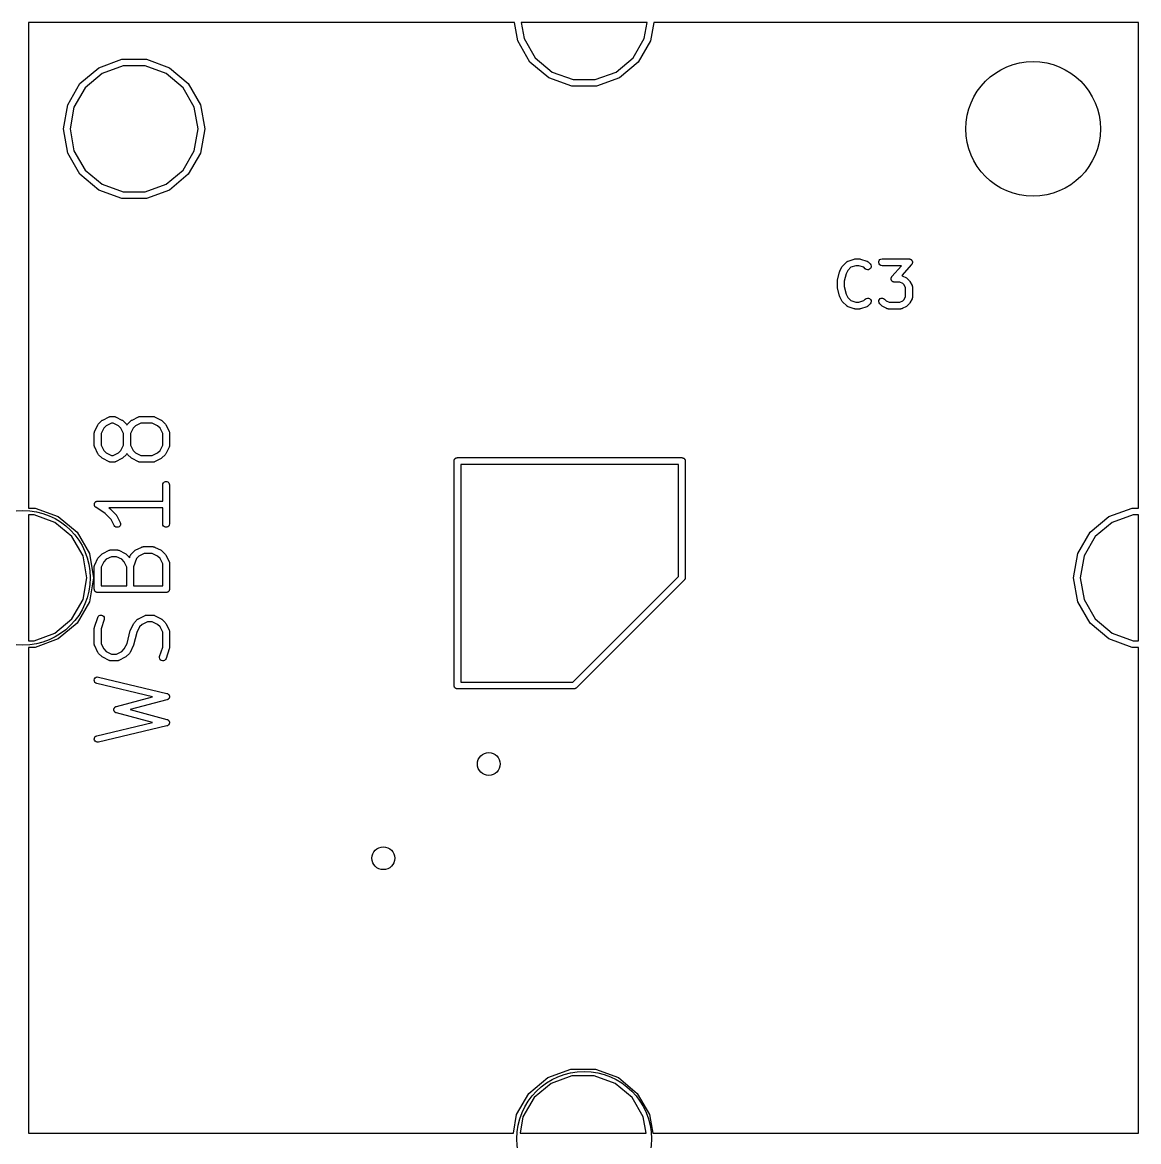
# Model space of a CAD drawing. Extents: x 0 to 102, y -163 to 0.
# Drawn here: x 24.99 to 49.85, y -125.06 to -100.13 of the extents above; entities that cross this region are included whole.
import ezdxf

# ---------------------------------------------------------------- set-up
doc = ezdxf.new("R2010")
doc.units = 0
doc.header["$MEASUREMENT"] = 0
doc.layers.add('BLACK', color=7, linetype='CONTINUOUS')

msp = doc.modelspace()

# ---------------------------------------------------------------- linework, layer by layer
at = {"layer": 'Black'}
for p, q in [((35.9474, -100.127), (25.127, -100.127)), ((25.127, -100.127), (25.127, -110.949)), ((36.02, -100.539), (35.9474, -100.127)), ((36.0974, -100.127), (36.1609, -100.487)), ((38.9026, -100.127), (36.0974, -100.127)), ((38.8391, -100.487), (38.9026, -100.127)), ((39.0526, -100.127), (38.98, -100.539)), ((49.85, -100.127), (39.0526, -100.127)), ((49.85, -110.949), (49.85, -100.127)), ((36.1609, -100.487), (36.4084, -100.916)), ((38.5916, -100.916), (38.8391, -100.487)), ((36.2935, -101.012), (36.02, -100.539)), ((38.98, -100.539), (38.7065, -101.012)), ((26.6895, -101.136), (27.2035, -100.949)), ((27.2035, -100.949), (27.7505, -100.949)), ((27.7505, -100.949), (28.2645, -101.136)), ((36.4084, -100.916), (36.7875, -101.234)), ((38.2125, -101.234), (38.5916, -100.916)), ((26.2705, -101.488), (26.6895, -101.136)), ((27.2296, -101.097), (26.7645, -101.266)), ((27.7244, -101.097), (27.2296, -101.097)), ((28.1895, -101.266), (27.7244, -101.097)), ((28.2645, -101.136), (28.6835, -101.488)), ((36.7125, -101.364), (36.2935, -101.012)), ((36.7875, -101.234), (37.2526, -101.403)), ((37.7474, -101.403), (38.2125, -101.234)), ((38.7065, -101.012), (38.2875, -101.364)), ((25.997, -101.961), (26.2705, -101.488)), ((26.7645, -101.266), (26.3854, -101.584)), ((28.5686, -101.584), (28.1895, -101.266)), ((28.6835, -101.488), (28.957, -101.961)), ((37.2265, -101.551), (36.7125, -101.364)), ((37.2526, -101.403), (37.7474, -101.403)), ((38.2875, -101.364), (37.7735, -101.551)), ((26.3854, -101.584), (26.1379, -102.013)), ((28.8161, -102.013), (28.5686, -101.584)), ((37.7735, -101.551), (37.2265, -101.551)), ((25.902, -102.5), (25.997, -101.961)), ((28.957, -101.961), (29.052, -102.5)), ((26.1379, -102.013), (26.052, -102.5)), ((28.902, -102.5), (28.8161, -102.013)), ((25.997, -103.039), (25.902, -102.5)), ((26.052, -102.5), (26.1379, -102.987)), ((28.8161, -102.987), (28.902, -102.5)), ((29.052, -102.5), (28.957, -103.039)), ((26.1379, -102.987), (26.3854, -103.416)), ((28.5686, -103.416), (28.8161, -102.987)), ((26.2705, -103.512), (25.997, -103.039)), ((28.957, -103.039), (28.6835, -103.512)), ((26.3854, -103.416), (26.7645, -103.734)), ((28.1895, -103.734), (28.5686, -103.416)), ((26.6895, -103.864), (26.2705, -103.512)), ((26.7645, -103.734), (27.2296, -103.903)), ((27.7244, -103.903), (28.1895, -103.734)), ((28.6835, -103.512), (28.2645, -103.864)), ((27.2035, -104.051), (26.6895, -103.864)), ((27.2296, -103.903), (27.7244, -103.903)), ((28.2645, -103.864), (27.7505, -104.051)), ((27.7505, -104.051), (27.2035, -104.051)), ((43.2567, -105.555), (43.3486, -105.464)), ((43.3486, -105.464), (43.3522, -105.461)), ((43.3522, -105.461), (43.3551, -105.458)), ((43.3551, -105.458), (43.363, -105.453)), ((43.363, -105.453), (43.3703, -105.448)), ((43.3703, -105.448), (43.3745, -105.447)), ((43.3745, -105.447), (43.3784, -105.445)), ((43.3784, -105.445), (43.5163, -105.399)), ((43.5163, -105.399), (43.5283, -105.397)), ((43.5283, -105.397), (43.5404, -105.395)), ((43.5404, -105.395), (43.6323, -105.395)), ((43.6323, -105.395), (43.6443, -105.397)), ((43.6443, -105.397), (43.6564, -105.399)), ((43.6564, -105.399), (43.7943, -105.445)), ((43.7943, -105.445), (43.7981, -105.447)), ((43.7981, -105.447), (43.8024, -105.448)), ((43.8024, -105.448), (43.8097, -105.453)), ((43.8097, -105.453), (43.8175, -105.458)), ((43.8175, -105.458), (43.8205, -105.461)), ((43.8205, -105.461), (43.8241, -105.464)), ((43.8241, -105.464), (43.87, -105.509)), ((44.0628, -105.458), (44.0719, -105.433)), ((44.0628, -105.485), (44.0628, -105.458)), ((44.0719, -105.433), (44.0889, -105.413)), ((44.0889, -105.413), (44.1118, -105.4)), ((44.1118, -105.4), (44.1379, -105.395)), ((44.1379, -105.395), (44.7354, -105.395)), ((44.7354, -105.395), (44.7427, -105.397)), ((44.7427, -105.397), (44.7502, -105.397)), ((44.7502, -105.397), (44.7556, -105.399)), ((44.7556, -105.399), (44.7614, -105.4)), ((44.7614, -105.4), (44.7679, -105.404)), ((44.7679, -105.404), (44.7748, -105.406)), ((44.7748, -105.406), (44.7793, -105.41)), ((44.7793, -105.41), (44.7844, -105.413)), ((44.7844, -105.413), (44.7891, -105.419)), ((44.7891, -105.419), (44.7947, -105.424)), ((44.7947, -105.424), (44.7976, -105.429)), ((44.7976, -105.429), (44.8014, -105.433)), ((44.8014, -105.433), (44.8039, -105.44)), ((44.8039, -105.44), (44.8075, -105.447)), ((44.8075, -105.447), (44.8084, -105.453)), ((44.8084, -105.453), (44.8104, -105.458)), ((44.8104, -105.458), (44.8104, -105.466)), ((44.8104, -105.466), (44.8116, -105.473)), ((44.8116, -105.473), (44.8104, -105.479)), ((44.8104, -105.479), (44.8104, -105.485)), ((43.1447, -105.867), (43.1907, -105.683)), ((43.1907, -105.683), (43.1941, -105.675)), ((43.1941, -105.675), (43.1964, -105.667)), ((43.1964, -105.667), (43.2424, -105.575)), ((43.2424, -105.575), (43.2497, -105.565)), ((43.2497, -105.565), (43.2567, -105.555)), ((43.3365, -105.728), (43.2948, -105.894)), ((43.3732, -105.654), (43.3365, -105.728)), ((43.4436, -105.584), (43.3732, -105.654)), ((43.5527, -105.548), (43.4436, -105.584)), ((43.6199, -105.548), (43.5527, -105.548)), ((43.729, -105.584), (43.6199, -105.548)), ((43.7623, -105.617), (43.729, -105.584)), ((43.7839, -105.632), (43.7623, -105.617)), ((43.8095, -105.639), (43.7839, -105.632)), ((43.8359, -105.637), (43.8095, -105.639)), ((43.8598, -105.626), (43.8359, -105.637)), ((43.8786, -105.607), (43.8598, -105.626)), ((43.87, -105.509), (43.8852, -105.531)), ((43.8897, -105.583), (43.8786, -105.607)), ((43.8852, -105.531), (43.892, -105.557)), ((43.892, -105.557), (43.8897, -105.583)), ((44.0719, -105.51), (44.0628, -105.485)), ((44.0889, -105.53), (44.0719, -105.51)), ((44.1118, -105.543), (44.0889, -105.53)), ((44.1379, -105.548), (44.1118, -105.543)), ((44.5674, -105.548), (44.1379, -105.548)), ((44.3563, -105.789), (44.5674, -105.548)), ((44.7927, -105.522), (44.5775, -105.768)), ((44.7966, -105.515), (44.7927, -105.522)), ((44.8014, -105.51), (44.7966, -105.515)), ((44.8034, -105.504), (44.8014, -105.51)), ((44.8064, -105.499), (44.8034, -105.504)), ((44.8079, -105.492), (44.8064, -105.499)), ((44.8104, -105.485), (44.8079, -105.492)), ((43.1424, -105.885), (43.144, -105.876)), ((43.1424, -106.023), (43.1424, -105.885)), ((43.144, -105.876), (43.1447, -105.867)), ((43.2948, -105.894), (43.2948, -106.014)), ((44.3375, -105.838), (44.3386, -105.832)), ((44.3386, -105.845), (44.3375, -105.838)), ((44.3386, -105.826), (44.3411, -105.819)), ((44.3386, -105.832), (44.3386, -105.826)), ((44.3386, -105.852), (44.3386, -105.845)), ((44.3406, -105.858), (44.3386, -105.852)), ((44.3415, -105.864), (44.3406, -105.858)), ((44.3411, -105.819), (44.3426, -105.812)), ((44.3451, -105.87), (44.3415, -105.864)), ((44.3426, -105.812), (44.3456, -105.807)), ((44.3476, -105.877), (44.3451, -105.87)), ((44.3456, -105.807), (44.3476, -105.801)), ((44.3476, -105.801), (44.3524, -105.795)), ((44.3514, -105.882), (44.3476, -105.877)), ((44.3543, -105.887), (44.3514, -105.882)), ((44.3524, -105.795), (44.3563, -105.789)), ((44.3599, -105.892), (44.3543, -105.887)), ((44.3647, -105.898), (44.3599, -105.892)), ((44.3698, -105.9), (44.3647, -105.898)), ((44.3742, -105.904), (44.3698, -105.9)), ((44.3811, -105.907), (44.3742, -105.904)), ((44.3876, -105.911), (44.3811, -105.907)), ((44.3934, -105.912), (44.3876, -105.911)), ((44.3989, -105.914), (44.3934, -105.912)), ((44.4063, -105.914), (44.3989, -105.914)), ((44.4136, -105.915), (44.4063, -105.914)), ((44.5335, -105.915), (44.4136, -105.915)), ((44.5983, -105.948), (44.5335, -105.915)), ((44.5775, -105.768), (44.5776, -105.768)), ((44.5776, -105.768), (44.5814, -105.77)), ((44.5814, -105.77), (44.5856, -105.771)), ((44.5856, -105.771), (44.6775, -105.817)), ((44.6268, -105.976), (44.5983, -105.948)), ((44.6592, -106.041), (44.6268, -105.976)), ((44.6775, -105.817), (44.6873, -105.824)), ((44.6873, -105.824), (44.6973, -105.831)), ((44.6973, -105.831), (44.7433, -105.877)), ((44.7433, -105.877), (44.7503, -105.887)), ((44.7503, -105.887), (44.7576, -105.897)), ((44.7576, -105.897), (44.8035, -105.989)), ((43.144, -106.032), (43.1424, -106.023)), ((43.1447, -106.041), (43.144, -106.032)), ((43.1907, -106.225), (43.1447, -106.041)), ((43.1941, -106.233), (43.1907, -106.225)), ((43.2948, -106.014), (43.3365, -106.18)), ((43.3365, -106.18), (43.3732, -106.254)), ((44.6592, -106.235), (44.6592, -106.041)), ((44.8035, -105.989), (44.8048, -105.993)), ((44.8048, -105.993), (44.807, -105.997)), ((44.807, -105.997), (44.8085, -106.006)), ((44.8085, -106.006), (44.8111, -106.014)), ((44.8111, -106.014), (44.8108, -106.019)), ((44.8108, -106.019), (44.8116, -106.023)), ((44.8116, -106.023), (44.8116, -106.253)), ((43.1964, -106.241), (43.1941, -106.233)), ((43.2424, -106.333), (43.1964, -106.241)), ((43.2497, -106.343), (43.2424, -106.333)), ((43.2567, -106.353), (43.2497, -106.343)), ((43.3486, -106.445), (43.2567, -106.353)), ((43.3522, -106.447), (43.3486, -106.445)), ((43.3551, -106.45), (43.3522, -106.447)), ((43.363, -106.455), (43.3551, -106.45)), ((43.3703, -106.46), (43.363, -106.455)), ((43.3745, -106.461), (43.3703, -106.46)), ((43.3732, -106.254), (43.4436, -106.324)), ((43.3784, -106.463), (43.3745, -106.461)), ((43.5163, -106.509), (43.3784, -106.463)), ((43.4436, -106.324), (43.5527, -106.36)), ((43.5527, -106.36), (43.6199, -106.36)), ((43.6199, -106.36), (43.729, -106.324)), ((43.7943, -106.463), (43.6564, -106.509)), ((43.729, -106.324), (43.7623, -106.291)), ((43.7623, -106.291), (43.7839, -106.276)), ((43.7839, -106.276), (43.8095, -106.269)), ((43.7981, -106.461), (43.7943, -106.463)), ((43.8024, -106.46), (43.7981, -106.461)), ((43.8097, -106.455), (43.8024, -106.46)), ((43.8095, -106.269), (43.8359, -106.271)), ((43.8175, -106.45), (43.8097, -106.455)), ((43.8205, -106.447), (43.8175, -106.45)), ((43.8241, -106.445), (43.8205, -106.447)), ((43.87, -106.399), (43.8241, -106.445)), ((43.8359, -106.271), (43.8598, -106.282)), ((43.8598, -106.282), (43.8786, -106.301)), ((43.8852, -106.377), (43.87, -106.399)), ((43.8786, -106.301), (43.8897, -106.325)), ((43.892, -106.351), (43.8852, -106.377)), ((43.8897, -106.325), (43.892, -106.351)), ((44.062, -106.351), (44.0643, -106.325)), ((44.0688, -106.377), (44.062, -106.351)), ((44.0643, -106.325), (44.0754, -106.301)), ((44.084, -106.399), (44.0688, -106.377)), ((44.0754, -106.301), (44.0942, -106.282)), ((44.1299, -106.445), (44.084, -106.399)), ((44.0942, -106.282), (44.1181, -106.271)), ((44.1181, -106.271), (44.1445, -106.269)), ((44.1399, -106.452), (44.1299, -106.445)), ((44.1498, -106.459), (44.1399, -106.452)), ((44.1445, -106.269), (44.1701, -106.276)), ((44.2417, -106.505), (44.1498, -106.459)), ((44.1701, -106.276), (44.1917, -106.291)), ((44.1917, -106.291), (44.229, -106.328)), ((44.229, -106.328), (44.2937, -106.36)), ((44.2937, -106.36), (44.5335, -106.36)), ((44.5335, -106.36), (44.5983, -106.328)), ((44.6775, -106.459), (44.5856, -106.505)), ((44.5983, -106.328), (44.6268, -106.3)), ((44.6268, -106.3), (44.6592, -106.235)), ((44.6873, -106.452), (44.6775, -106.459)), ((44.6973, -106.445), (44.6873, -106.452)), ((44.7433, -106.399), (44.6973, -106.445)), ((44.7503, -106.389), (44.7433, -106.399)), ((44.7576, -106.379), (44.7503, -106.389)), ((44.8035, -106.287), (44.7576, -106.379)), ((44.8048, -106.283), (44.8035, -106.287)), ((44.807, -106.279), (44.8048, -106.283)), ((44.8085, -106.27), (44.807, -106.279)), ((44.8111, -106.262), (44.8085, -106.27)), ((44.8116, -106.253), (44.8108, -106.257)), ((44.8108, -106.257), (44.8111, -106.262)), ((43.5283, -106.511), (43.5163, -106.509)), ((43.5404, -106.513), (43.5283, -106.511)), ((43.6323, -106.513), (43.5404, -106.513)), ((43.6443, -106.511), (43.6323, -106.513)), ((43.6564, -106.509), (43.6443, -106.511)), ((44.2459, -106.506), (44.2417, -106.505)), ((44.2497, -106.508), (44.2459, -106.506)), ((44.2585, -106.51), (44.2497, -106.508)), ((44.267, -106.512), (44.2585, -106.51)), ((44.2714, -106.512), (44.267, -106.512)), ((44.2758, -106.513), (44.2714, -106.512)), ((44.5515, -106.513), (44.2758, -106.513)), ((44.5558, -106.512), (44.5515, -106.513)), ((44.5602, -106.512), (44.5558, -106.512)), ((44.5688, -106.51), (44.5602, -106.512)), ((44.5776, -106.508), (44.5688, -106.51)), ((44.5814, -106.506), (44.5776, -106.508)), ((44.5856, -106.505), (44.5814, -106.506)), ((26.777, -108.986), (26.9222, -108.913)), ((26.9222, -108.913), (26.9263, -108.912)), ((26.9263, -108.912), (26.9301, -108.91)), ((26.9301, -108.91), (26.9387, -108.908)), ((26.9387, -108.908), (26.9471, -108.906)), ((26.9471, -108.906), (26.9515, -108.906)), ((26.9515, -108.906), (26.9557, -108.905)), ((26.9557, -108.905), (27.0283, -108.905)), ((27.0283, -108.905), (27.0325, -108.906)), ((27.0325, -108.906), (27.0369, -108.906)), ((27.0369, -108.906), (27.0453, -108.908)), ((27.0453, -108.908), (27.0539, -108.91)), ((27.0539, -108.91), (27.0577, -108.912)), ((27.0577, -108.912), (27.0618, -108.913)), ((27.0618, -108.913), (27.207, -108.986)), ((27.4302, -108.986), (27.5753, -108.913)), ((27.5753, -108.913), (27.5795, -108.912)), ((27.5795, -108.912), (27.5832, -108.91)), ((27.5832, -108.91), (27.5919, -108.908)), ((27.5919, -108.908), (27.6003, -108.906)), ((27.6003, -108.906), (27.6046, -108.906)), ((27.6046, -108.906), (27.6089, -108.905)), ((27.6089, -108.905), (27.8991, -108.905)), ((27.8991, -108.905), (27.9034, -108.906)), ((27.9034, -108.906), (27.9077, -108.906)), ((27.9077, -108.906), (27.9161, -108.908)), ((27.9161, -108.908), (27.9248, -108.91)), ((27.9248, -108.91), (27.9285, -108.912)), ((27.9285, -108.912), (27.9327, -108.913)), ((27.9327, -108.913), (28.0778, -108.986)), ((26.5983, -109.237), (26.6709, -109.092)), ((26.6709, -109.092), (26.6781, -109.082)), ((26.6781, -109.082), (26.685, -109.072)), ((26.685, -109.072), (26.7575, -109)), ((26.7996, -109.17), (26.7404, -109.288)), ((26.7575, -109), (26.7674, -108.993)), ((26.7674, -108.993), (26.777, -108.986)), ((26.855, -109.114), (26.7996, -109.17)), ((26.9734, -109.055), (26.855, -109.114)), ((27.0106, -109.055), (26.9734, -109.055)), ((27.129, -109.114), (27.0106, -109.055)), ((27.1844, -109.17), (27.129, -109.114)), ((27.2436, -109.288), (27.1844, -109.17)), ((27.207, -108.986), (27.2166, -108.993)), ((27.2166, -108.993), (27.2265, -109)), ((27.2265, -109), (27.299, -109.072)), ((27.299, -109.072), (27.3059, -109.082)), ((27.3059, -109.082), (27.3131, -109.092)), ((27.3131, -109.092), (27.3186, -109.103)), ((27.3186, -109.103), (27.3241, -109.092)), ((27.3241, -109.092), (27.3312, -109.082)), ((27.3312, -109.082), (27.3381, -109.072)), ((27.3381, -109.072), (27.4107, -109)), ((27.4528, -109.17), (27.3936, -109.288)), ((27.4107, -109), (27.4205, -108.993)), ((27.4205, -108.993), (27.4302, -108.986)), ((27.5081, -109.114), (27.4528, -109.17)), ((27.6266, -109.055), (27.5081, -109.114)), ((27.8814, -109.055), (27.6266, -109.055)), ((27.9999, -109.114), (27.8814, -109.055)), ((28.0552, -109.17), (27.9999, -109.114)), ((28.1144, -109.288), (28.0552, -109.17)), ((28.0778, -108.986), (28.0875, -108.993)), ((28.0875, -108.993), (28.0973, -109)), ((28.0973, -109), (28.1699, -109.072)), ((28.1699, -109.072), (28.1768, -109.082)), ((28.1768, -109.082), (28.1839, -109.092)), ((28.1839, -109.092), (28.2565, -109.237)), ((26.5904, -109.271), (26.5912, -109.266)), ((26.5904, -109.561), (26.5904, -109.271)), ((26.5909, -109.262), (26.5934, -109.254)), ((26.5912, -109.266), (26.5909, -109.262)), ((26.5934, -109.254), (26.595, -109.245)), ((26.595, -109.245), (26.5971, -109.241)), ((26.5971, -109.241), (26.5983, -109.237)), ((26.7404, -109.288), (26.7404, -109.543)), ((27.2436, -109.543), (27.2436, -109.288)), ((27.3936, -109.288), (27.3936, -109.543)), ((28.1144, -109.543), (28.1144, -109.288)), ((28.2565, -109.237), (28.2577, -109.241)), ((28.2577, -109.241), (28.2599, -109.245)), ((28.2599, -109.245), (28.2614, -109.254)), ((28.2614, -109.254), (28.2639, -109.262)), ((28.2639, -109.262), (28.2637, -109.266)), ((28.2637, -109.266), (28.2644, -109.271)), ((28.2644, -109.271), (28.2644, -109.561)), ((26.5912, -109.565), (26.5904, -109.561)), ((26.5909, -109.569), (26.5912, -109.565)), ((26.5934, -109.578), (26.5909, -109.569)), ((26.595, -109.587), (26.5934, -109.578)), ((26.5971, -109.59), (26.595, -109.587)), ((26.5983, -109.594), (26.5971, -109.59)), ((26.6709, -109.74), (26.5983, -109.594)), ((26.7404, -109.543), (26.7996, -109.662)), ((26.7996, -109.662), (26.855, -109.717)), ((26.855, -109.717), (26.9734, -109.776)), ((27.0106, -109.776), (27.129, -109.717)), ((27.129, -109.717), (27.1844, -109.662)), ((27.1844, -109.662), (27.2436, -109.543)), ((27.3936, -109.543), (27.4528, -109.662)), ((27.4528, -109.662), (27.5081, -109.717)), ((27.5081, -109.717), (27.6266, -109.776)), ((27.8814, -109.776), (27.9999, -109.717)), ((27.9999, -109.717), (28.0552, -109.662)), ((28.0552, -109.662), (28.1144, -109.543)), ((28.2565, -109.594), (28.1839, -109.74)), ((28.2577, -109.59), (28.2565, -109.594)), ((28.2599, -109.587), (28.2577, -109.59)), ((28.2614, -109.578), (28.2599, -109.587)), ((28.2639, -109.569), (28.2614, -109.578)), ((28.2644, -109.561), (28.2637, -109.565)), ((28.2637, -109.565), (28.2639, -109.569)), ((26.6781, -109.749), (26.6709, -109.74)), ((26.685, -109.759), (26.6781, -109.749)), ((26.7575, -109.832), (26.685, -109.759)), ((26.7674, -109.838), (26.7575, -109.832)), ((26.777, -109.846), (26.7674, -109.838)), ((26.9222, -109.918), (26.777, -109.846)), ((26.9263, -109.919), (26.9222, -109.918)), ((26.9301, -109.922), (26.9263, -109.919)), ((26.9387, -109.923), (26.9301, -109.922)), ((26.9471, -109.926), (26.9387, -109.923)), ((26.9515, -109.925), (26.9471, -109.926)), ((26.9557, -109.926), (26.9515, -109.925)), ((27.0283, -109.926), (26.9557, -109.926)), ((26.9734, -109.776), (27.0106, -109.776)), ((27.0325, -109.925), (27.0283, -109.926)), ((27.0369, -109.926), (27.0325, -109.925)), ((27.0453, -109.923), (27.0369, -109.926)), ((27.0539, -109.922), (27.0453, -109.923)), ((27.0577, -109.919), (27.0539, -109.922)), ((27.0618, -109.918), (27.0577, -109.919)), ((27.207, -109.846), (27.0618, -109.918)), ((27.2166, -109.838), (27.207, -109.846)), ((27.2265, -109.832), (27.2166, -109.838)), ((27.299, -109.759), (27.2265, -109.832)), ((27.3059, -109.749), (27.299, -109.759)), ((27.3131, -109.74), (27.3059, -109.749)), ((27.3186, -109.729), (27.3131, -109.74)), ((27.3241, -109.74), (27.3186, -109.729)), ((27.3312, -109.749), (27.3241, -109.74)), ((27.3381, -109.759), (27.3312, -109.749)), ((27.4107, -109.832), (27.3381, -109.759)), ((27.4205, -109.838), (27.4107, -109.832)), ((27.4302, -109.846), (27.4205, -109.838)), ((27.5753, -109.918), (27.4302, -109.846)), ((27.5795, -109.919), (27.5753, -109.918)), ((27.5832, -109.922), (27.5795, -109.919)), ((27.5919, -109.923), (27.5832, -109.922)), ((27.6003, -109.926), (27.5919, -109.923)), ((27.6046, -109.925), (27.6003, -109.926)), ((27.6089, -109.926), (27.6046, -109.925)), ((27.8991, -109.926), (27.6089, -109.926)), ((27.6266, -109.776), (27.8814, -109.776)), ((27.9034, -109.925), (27.8991, -109.926)), ((27.9077, -109.926), (27.9034, -109.925)), ((27.9161, -109.923), (27.9077, -109.926)), ((27.9248, -109.922), (27.9161, -109.923)), ((27.9285, -109.919), (27.9248, -109.922)), ((27.9327, -109.918), (27.9285, -109.919)), ((28.0778, -109.846), (27.9327, -109.918)), ((28.0875, -109.838), (28.0778, -109.846)), ((28.0973, -109.832), (28.0875, -109.838)), ((28.1699, -109.759), (28.0973, -109.832)), ((28.1768, -109.749), (28.1699, -109.759)), ((28.1839, -109.74), (28.1768, -109.749)), ((34.602, -109.9), (34.6031, -109.894)), ((34.602, -114.9), (34.602, -109.9)), ((34.6031, -109.887), (34.6054, -109.881)), ((34.6031, -109.894), (34.6031, -109.887)), ((34.6054, -109.881), (34.6065, -109.874)), ((34.6065, -109.874), (34.6098, -109.869)), ((34.6098, -109.869), (34.612, -109.862)), ((34.612, -109.862), (34.6163, -109.857)), ((34.6163, -109.857), (34.6195, -109.852)), ((34.6195, -109.852), (34.6246, -109.848)), ((34.6246, -109.848), (34.6288, -109.843)), ((34.6288, -109.843), (34.6345, -109.839)), ((34.6345, -109.839), (34.6395, -109.835)), ((34.6395, -109.835), (34.6457, -109.833)), ((34.6457, -109.833), (34.6513, -109.83)), ((34.6513, -109.83), (34.6578, -109.828)), ((34.6578, -109.828), (34.664, -109.826)), ((34.664, -109.826), (34.6705, -109.826)), ((34.6705, -109.826), (34.677, -109.825)), ((34.677, -109.825), (39.677, -109.825)), ((39.677, -109.825), (39.6835, -109.826)), ((39.6835, -109.826), (39.69, -109.826)), ((39.69, -109.826), (39.6962, -109.828)), ((39.6962, -109.828), (39.7027, -109.83)), ((39.7027, -109.83), (39.7083, -109.833)), ((39.7083, -109.833), (39.7145, -109.835)), ((39.7145, -109.835), (39.7195, -109.839)), ((39.7195, -109.839), (39.7252, -109.843)), ((39.7252, -109.843), (39.7294, -109.848)), ((39.7294, -109.848), (39.7345, -109.852)), ((39.7345, -109.852), (39.7377, -109.857)), ((39.7377, -109.857), (39.742, -109.862)), ((39.742, -109.862), (39.7442, -109.869)), ((39.7442, -109.869), (39.7475, -109.874)), ((39.7475, -109.874), (39.7486, -109.881)), ((39.7486, -109.881), (39.7509, -109.887)), ((39.7509, -109.887), (39.7509, -109.894)), ((39.7509, -109.894), (39.752, -109.9)), ((39.752, -109.9), (39.752, -112.5)), ((34.752, -109.975), (34.752, -114.825)), ((39.602, -109.975), (34.752, -109.975)), ((39.602, -112.469), (39.602, -109.975)), ((28.1144, -110.432), (28.119, -110.406)), ((28.1144, -110.792), (28.1144, -110.432)), ((28.119, -110.406), (28.132, -110.384)), ((28.132, -110.384), (28.1519, -110.367)), ((28.1519, -110.367), (28.1764, -110.358)), ((28.1764, -110.358), (28.2025, -110.358)), ((28.2025, -110.358), (28.2269, -110.367)), ((28.2269, -110.367), (28.2469, -110.384)), ((28.2469, -110.384), (28.2599, -110.406)), ((28.2599, -110.406), (28.2644, -110.432)), ((28.2644, -110.432), (28.2644, -111.303)), ((25.127, -110.949), (25.2735, -110.949)), ((25.2735, -110.949), (25.7875, -111.136)), ((26.5906, -110.862), (26.5916, -110.858)), ((26.5916, -110.871), (26.5906, -110.862)), ((26.5916, -110.854), (26.5946, -110.846)), ((26.5916, -110.858), (26.5916, -110.854)), ((26.5916, -110.88), (26.5916, -110.871)), ((26.593, -110.884), (26.5916, -110.88)), ((26.5934, -110.888), (26.593, -110.884)), ((26.5974, -110.896), (26.5934, -110.888)), ((26.5946, -110.846), (26.5967, -110.837)), ((26.5967, -110.837), (26.5991, -110.834)), ((26.6005, -110.905), (26.5974, -110.896)), ((26.5991, -110.834), (26.6005, -110.83)), ((26.6005, -110.83), (26.6062, -110.823)), ((26.6031, -110.908), (26.6005, -110.905)), ((26.605, -110.912), (26.6031, -110.908)), ((26.6115, -110.918), (26.605, -110.912)), ((26.6062, -110.823), (26.6112, -110.815)), ((26.6112, -110.815), (26.6145, -110.813)), ((26.6172, -110.925), (26.6115, -110.918)), ((26.6145, -110.813), (26.6172, -110.81)), ((26.6172, -110.81), (26.625, -110.805)), ((26.6208, -110.927), (26.6172, -110.925)), ((26.6238, -110.93), (26.6208, -110.927)), ((26.8354, -111.071), (26.6238, -110.93)), ((26.625, -110.805), (26.6322, -110.8)), ((26.6322, -110.8), (26.6362, -110.799)), ((26.6362, -110.799), (26.6398, -110.797)), ((26.6398, -110.797), (26.6486, -110.795)), ((26.6486, -110.795), (26.6572, -110.793)), ((26.6572, -110.793), (26.6613, -110.793)), ((26.6613, -110.793), (26.6654, -110.792)), ((26.6654, -110.792), (28.1144, -110.792)), ((28.1144, -110.942), (26.9131, -110.942)), ((26.9131, -110.942), (26.9247, -110.95)), ((26.9247, -110.95), (26.9301, -110.955)), ((26.9301, -110.955), (26.9362, -110.959)), ((26.9362, -110.959), (27.0813, -111.104)), ((28.1144, -111.303), (28.1144, -110.942)), ((49.1895, -111.136), (49.7035, -110.949)), ((49.7035, -110.949), (49.85, -110.949)), ((25.2474, -111.097), (25.127, -111.097)), ((25.127, -111.097), (25.127, -113.903)), ((25.7125, -111.266), (25.2474, -111.097)), ((25.7875, -111.136), (26.2065, -111.488)), ((26.9666, -111.202), (26.8354, -111.071)), ((27.0338, -111.336), (26.9666, -111.202)), ((27.0813, -111.104), (27.0882, -111.114)), ((27.0882, -111.114), (27.0954, -111.124)), ((27.0954, -111.124), (27.1679, -111.269)), ((48.7705, -111.488), (49.1895, -111.136)), ((49.7296, -111.097), (49.2645, -111.266)), ((49.85, -111.097), (49.7296, -111.097)), ((49.85, -113.903), (49.85, -111.097)), ((26.0916, -111.584), (25.7125, -111.266)), ((27.0493, -111.357), (27.0338, -111.336)), ((27.071, -111.371), (27.0493, -111.357)), ((27.0964, -111.377), (27.071, -111.371)), ((27.1222, -111.374), (27.0964, -111.377)), ((27.1455, -111.363), (27.1222, -111.374)), ((27.1634, -111.344), (27.1455, -111.363)), ((27.1738, -111.32), (27.1634, -111.344)), ((27.1679, -111.269), (27.1754, -111.294)), ((27.1754, -111.294), (27.1738, -111.32)), ((28.119, -111.328), (28.1144, -111.303)), ((28.132, -111.351), (28.119, -111.328)), ((28.1519, -111.368), (28.132, -111.351)), ((28.1764, -111.376), (28.1519, -111.368)), ((28.2025, -111.376), (28.1764, -111.376)), ((28.2269, -111.368), (28.2025, -111.376)), ((28.2469, -111.351), (28.2269, -111.368)), ((28.2599, -111.328), (28.2469, -111.351)), ((28.2644, -111.303), (28.2599, -111.328)), ((49.2645, -111.266), (48.8854, -111.584)), ((26.3391, -112.013), (26.0916, -111.584)), ((26.2065, -111.488), (26.48, -111.961)), ((48.497, -111.961), (48.7705, -111.488)), ((48.8854, -111.584), (48.6379, -112.013)), ((26.48, -111.961), (26.575, -112.5)), ((26.7674, -111.968), (26.777, -111.961)), ((26.777, -111.961), (26.9222, -111.889)), ((26.9222, -111.889), (26.9263, -111.887)), ((26.9263, -111.887), (26.9301, -111.885)), ((26.9301, -111.885), (26.9387, -111.884)), ((26.9387, -111.884), (26.9471, -111.881)), ((26.9471, -111.881), (26.9515, -111.881)), ((26.9515, -111.881), (26.9557, -111.881)), ((26.9557, -111.881), (27.1009, -111.881)), ((27.1009, -111.881), (27.1051, -111.881)), ((27.1051, -111.881), (27.1094, -111.881)), ((27.1094, -111.881), (27.1179, -111.884)), ((27.1179, -111.884), (27.1265, -111.885)), ((27.1265, -111.885), (27.1303, -111.887)), ((27.1303, -111.887), (27.1344, -111.889)), ((27.1344, -111.889), (27.2795, -111.961)), ((27.2795, -111.961), (27.2892, -111.968)), ((27.4107, -111.975), (27.4833, -111.903)), ((27.4833, -111.903), (27.4931, -111.896)), ((27.4931, -111.896), (27.5027, -111.889)), ((27.5027, -111.889), (27.6479, -111.816)), ((27.6991, -111.958), (27.5807, -112.017)), ((27.6479, -111.816), (27.652, -111.815)), ((27.652, -111.815), (27.6558, -111.813)), ((27.6558, -111.813), (27.6644, -111.811)), ((27.6644, -111.811), (27.6729, -111.809)), ((27.6729, -111.809), (27.6772, -111.809)), ((27.6772, -111.809), (27.6814, -111.808)), ((27.6814, -111.808), (27.8991, -111.808)), ((27.8814, -111.958), (27.6991, -111.958)), ((27.9999, -112.017), (27.8814, -111.958)), ((27.8991, -111.808), (27.9034, -111.809)), ((27.9034, -111.809), (27.9077, -111.809)), ((27.9077, -111.809), (27.9161, -111.811)), ((27.9161, -111.811), (27.9248, -111.813)), ((27.9248, -111.813), (27.9285, -111.815)), ((27.9285, -111.815), (27.9327, -111.816)), ((27.9327, -111.816), (28.0778, -111.889)), ((28.0778, -111.889), (28.0875, -111.896)), ((28.0875, -111.896), (28.0973, -111.903)), ((28.0973, -111.903), (28.1699, -111.975)), ((48.402, -112.5), (48.497, -111.961)), ((26.425, -112.5), (26.3391, -112.013)), ((26.5971, -112.217), (26.5983, -112.212)), ((26.5983, -112.212), (26.6709, -112.067)), ((26.6709, -112.067), (26.6781, -112.058)), ((26.6781, -112.058), (26.685, -112.048)), ((26.685, -112.048), (26.7575, -111.975)), ((26.7996, -112.145), (26.7404, -112.264)), ((26.7575, -111.975), (26.7674, -111.968)), ((26.855, -112.09), (26.7996, -112.145)), ((26.9734, -112.031), (26.855, -112.09)), ((27.0832, -112.031), (26.9734, -112.031)), ((27.2016, -112.09), (27.0832, -112.031)), ((27.2569, -112.145), (27.2016, -112.09)), ((27.3161, -112.264), (27.2569, -112.145)), ((27.2892, -111.968), (27.299, -111.975)), ((27.299, -111.975), (27.3716, -112.048)), ((27.3716, -112.048), (27.376, -112.054)), ((27.376, -112.054), (27.3926, -112.005)), ((27.3926, -112.005), (27.3946, -112.001)), ((27.3946, -112.001), (27.3957, -111.997)), ((27.3957, -111.997), (27.4008, -111.989)), ((27.4008, -111.989), (27.405, -111.982)), ((27.405, -111.982), (27.4082, -111.979)), ((27.4082, -111.979), (27.4107, -111.975)), ((27.5293, -112.069), (27.4661, -112.258)), ((27.5807, -112.017), (27.5293, -112.069)), ((28.0552, -112.073), (27.9999, -112.017)), ((28.1144, -112.191), (28.0552, -112.073)), ((28.1144, -112.679), (28.1144, -112.191)), ((28.1699, -111.975), (28.1768, -111.985)), ((28.1768, -111.985), (28.1839, -111.995)), ((28.1839, -111.995), (28.2565, -112.14)), ((28.2565, -112.14), (28.2577, -112.144)), ((28.2577, -112.144), (28.2599, -112.148)), ((28.2599, -112.148), (28.2614, -112.156)), ((28.2614, -112.156), (28.2639, -112.165)), ((28.2639, -112.165), (28.2637, -112.169)), ((28.2637, -112.169), (28.2644, -112.173)), ((28.2644, -112.173), (28.2644, -112.754)), ((48.6379, -112.013), (48.552, -112.5)), ((26.5904, -112.246), (26.5912, -112.242)), ((26.5904, -112.754), (26.5904, -112.246)), ((26.5909, -112.237), (26.5934, -112.229)), ((26.5912, -112.242), (26.5909, -112.237)), ((26.5934, -112.229), (26.595, -112.22)), ((26.595, -112.22), (26.5971, -112.217)), ((26.7404, -112.264), (26.7404, -112.679)), ((27.3161, -112.679), (27.3161, -112.264)), ((27.4661, -112.258), (27.4661, -112.679)), ((26.3391, -112.987), (26.425, -112.5)), ((26.575, -112.5), (26.48, -113.039)), ((26.7404, -112.679), (27.3161, -112.679)), ((27.4661, -112.679), (28.1144, -112.679)), ((37.2459, -114.825), (39.602, -112.469)), ((39.73, -112.553), (37.33, -114.953)), ((39.7319, -112.55), (39.73, -112.553)), ((39.7345, -112.548), (39.7319, -112.55)), ((39.7394, -112.54), (39.7345, -112.548)), ((39.745, -112.532), (39.7394, -112.54)), ((39.7458, -112.529), (39.745, -112.532)), ((39.7475, -112.526), (39.7458, -112.529)), ((39.7492, -112.516), (39.7475, -112.526)), ((39.7517, -112.507), (39.7492, -112.516)), ((39.752, -112.5), (39.7514, -112.503)), ((39.7514, -112.503), (39.7517, -112.507)), ((48.497, -113.039), (48.402, -112.5)), ((48.552, -112.5), (48.6379, -112.987)), ((26.5916, -112.76), (26.5904, -112.754)), ((26.5916, -112.767), (26.5916, -112.76)), ((26.5938, -112.773), (26.5916, -112.767)), ((26.595, -112.78), (26.5938, -112.773)), ((26.5982, -112.785), (26.595, -112.78)), ((26.6005, -112.791), (26.5982, -112.785)), ((26.6047, -112.797), (26.6005, -112.791)), ((26.608, -112.802), (26.6047, -112.797)), ((26.613, -112.806), (26.608, -112.802)), ((26.6172, -112.811), (26.613, -112.806)), ((26.6229, -112.815), (26.6172, -112.811)), ((26.6279, -112.819), (26.6229, -112.815)), ((26.6341, -112.821), (26.6279, -112.819)), ((26.6398, -112.824), (26.6341, -112.821)), ((26.6462, -112.826), (26.6398, -112.824)), ((26.6524, -112.828), (26.6462, -112.826)), ((26.659, -112.828), (26.6524, -112.828)), ((26.6654, -112.829), (26.659, -112.828)), ((28.1894, -112.829), (26.6654, -112.829)), ((28.1959, -112.828), (28.1894, -112.829)), ((28.2025, -112.828), (28.1959, -112.828)), ((28.2086, -112.826), (28.2025, -112.828)), ((28.2151, -112.824), (28.2086, -112.826)), ((28.2208, -112.821), (28.2151, -112.824)), ((28.2269, -112.819), (28.2208, -112.821)), ((28.232, -112.815), (28.2269, -112.819)), ((28.2376, -112.811), (28.232, -112.815)), ((28.2419, -112.806), (28.2376, -112.811)), ((28.2469, -112.802), (28.2419, -112.806)), ((28.2502, -112.797), (28.2469, -112.802)), ((28.2544, -112.791), (28.2502, -112.797)), ((28.2566, -112.785), (28.2544, -112.791)), ((28.2599, -112.78), (28.2566, -112.785)), ((28.261, -112.773), (28.2599, -112.78)), ((28.2633, -112.767), (28.261, -112.773)), ((28.2644, -112.754), (28.2633, -112.76)), ((28.2633, -112.76), (28.2633, -112.767)), ((26.0916, -113.416), (26.3391, -112.987)), ((26.48, -113.039), (26.2065, -113.512)), ((48.7705, -113.512), (48.497, -113.039)), ((48.6379, -112.987), (48.8854, -113.416)), ((25.7125, -113.734), (26.0916, -113.416)), ((26.5943, -113.601), (26.6668, -113.383)), ((26.6668, -113.383), (26.6793, -113.361)), ((26.6793, -113.361), (26.6987, -113.343)), ((26.6987, -113.343), (26.723, -113.334)), ((26.723, -113.334), (26.749, -113.333)), ((26.8092, -113.431), (26.7404, -113.637)), ((26.749, -113.333), (26.7737, -113.341)), ((26.7737, -113.341), (26.7941, -113.357)), ((26.7941, -113.357), (26.8077, -113.38)), ((26.8077, -113.38), (26.813, -113.405)), ((26.813, -113.405), (26.8092, -113.431)), ((27.4833, -113.499), (27.5558, -113.427)), ((27.5558, -113.427), (27.5657, -113.42)), ((27.5657, -113.42), (27.5753, -113.413)), ((27.5753, -113.413), (27.7205, -113.34)), ((27.7205, -113.34), (27.7246, -113.339)), ((27.7246, -113.339), (27.7283, -113.337)), ((27.7283, -113.337), (27.737, -113.335)), ((27.737, -113.335), (27.7454, -113.333)), ((27.7454, -113.333), (27.7497, -113.333)), ((27.7497, -113.333), (27.754, -113.332)), ((27.754, -113.332), (27.8991, -113.332)), ((27.8991, -113.332), (27.9034, -113.333)), ((27.9034, -113.333), (27.9077, -113.333)), ((27.9077, -113.333), (27.9161, -113.335)), ((27.9161, -113.335), (27.9248, -113.337)), ((27.9248, -113.337), (27.9285, -113.339)), ((27.9285, -113.339), (27.9327, -113.34)), ((27.9327, -113.34), (28.0778, -113.413)), ((28.0778, -113.413), (28.0875, -113.42)), ((28.0875, -113.42), (28.0973, -113.427)), ((28.0973, -113.427), (28.1699, -113.499)), ((48.8854, -113.416), (49.2645, -113.734)), ((26.2065, -113.512), (25.7875, -113.864)), ((26.5904, -113.625), (26.5925, -113.613)), ((26.5904, -113.988), (26.5904, -113.625)), ((26.5925, -113.613), (26.5943, -113.601)), ((26.7404, -113.637), (26.7404, -113.97)), ((27.3204, -113.962), (27.391, -113.679)), ((27.391, -113.679), (27.3943, -113.672)), ((27.3943, -113.672), (27.3966, -113.664)), ((27.3966, -113.664), (27.4692, -113.519)), ((27.4692, -113.519), (27.4764, -113.509)), ((27.4764, -113.509), (27.4833, -113.499)), ((27.5979, -113.597), (27.5345, -113.724)), ((27.6533, -113.541), (27.5979, -113.597)), ((27.7717, -113.482), (27.6533, -113.541)), ((27.8814, -113.482), (27.7717, -113.482)), ((27.9999, -113.541), (27.8814, -113.482)), ((28.0552, -113.597), (27.9999, -113.541)), ((28.1144, -113.715), (28.0552, -113.597)), ((28.1699, -113.499), (28.1768, -113.509)), ((28.1768, -113.509), (28.1839, -113.519)), ((28.1839, -113.519), (28.2565, -113.664)), ((28.2565, -113.664), (28.2577, -113.668)), ((28.2577, -113.668), (28.2599, -113.672)), ((28.2599, -113.672), (28.2614, -113.68)), ((28.2614, -113.68), (28.2639, -113.689)), ((28.2639, -113.689), (28.2637, -113.693)), ((28.2637, -113.693), (28.2644, -113.697)), ((28.2644, -113.697), (28.2644, -114.06)), ((49.1895, -113.864), (48.7705, -113.512)), ((25.127, -113.903), (25.2474, -113.903)), ((25.2474, -113.903), (25.7125, -113.734)), ((25.7875, -113.864), (25.2735, -114.051)), ((27.5345, -113.724), (27.4639, -114.006)), ((28.1144, -114.048), (28.1144, -113.715)), ((49.7035, -114.051), (49.1895, -113.864)), ((49.2645, -113.734), (49.7296, -113.903)), ((49.7296, -113.903), (49.85, -113.903)), ((25.2735, -114.051), (25.127, -114.051)), ((25.127, -114.051), (25.127, -124.873)), ((26.5912, -113.992), (26.5904, -113.988)), ((26.5909, -113.996), (26.5912, -113.992)), ((26.5934, -114.005), (26.5909, -113.996)), ((26.595, -114.013), (26.5934, -114.005)), ((26.5971, -114.017), (26.595, -114.013)), ((26.5983, -114.021), (26.5971, -114.017)), ((26.6709, -114.166), (26.5983, -114.021)), ((26.6781, -114.176), (26.6709, -114.166)), ((26.685, -114.186), (26.6781, -114.176)), ((26.7575, -114.258), (26.685, -114.186)), ((26.7404, -113.97), (26.7996, -114.088)), ((26.7996, -114.088), (26.855, -114.144)), ((26.855, -114.144), (26.9734, -114.203)), ((26.9734, -114.203), (27.0832, -114.203)), ((27.0832, -114.203), (27.2016, -114.144)), ((27.2016, -114.144), (27.2569, -114.088)), ((27.2569, -114.088), (27.3204, -113.962)), ((27.3716, -114.186), (27.299, -114.258)), ((27.3785, -114.176), (27.3716, -114.186)), ((27.3857, -114.166), (27.3785, -114.176)), ((27.4582, -114.021), (27.3857, -114.166)), ((27.4606, -114.013), (27.4582, -114.021)), ((27.4639, -114.006), (27.4606, -114.013)), ((28.0457, -114.254), (28.1144, -114.048)), ((28.2606, -114.084), (28.188, -114.302)), ((28.2623, -114.072), (28.2606, -114.084)), ((28.2644, -114.06), (28.2623, -114.072)), ((49.85, -114.051), (49.7035, -114.051)), ((49.85, -124.873), (49.85, -114.051)), ((26.7674, -114.265), (26.7575, -114.258)), ((26.777, -114.273), (26.7674, -114.265)), ((26.9222, -114.345), (26.777, -114.273)), ((26.9263, -114.346), (26.9222, -114.345)), ((26.9301, -114.348), (26.9263, -114.346)), ((26.9387, -114.35), (26.9301, -114.348)), ((26.9471, -114.353), (26.9387, -114.35)), ((26.9515, -114.352), (26.9471, -114.353)), ((26.9557, -114.353), (26.9515, -114.352)), ((27.1009, -114.353), (26.9557, -114.353)), ((27.1051, -114.352), (27.1009, -114.353)), ((27.1094, -114.353), (27.1051, -114.352)), ((27.1179, -114.35), (27.1094, -114.353)), ((27.1265, -114.348), (27.1179, -114.35)), ((27.1303, -114.346), (27.1265, -114.348)), ((27.1344, -114.345), (27.1303, -114.346)), ((27.2795, -114.273), (27.1344, -114.345)), ((27.2892, -114.265), (27.2795, -114.273)), ((27.299, -114.258), (27.2892, -114.265)), ((28.0419, -114.28), (28.0457, -114.254)), ((28.0471, -114.306), (28.0419, -114.28)), ((28.0607, -114.328), (28.0471, -114.306)), ((28.0811, -114.344), (28.0607, -114.328)), ((28.1059, -114.352), (28.0811, -114.344)), ((28.1319, -114.351), (28.1059, -114.352)), ((28.1561, -114.342), (28.1319, -114.351)), ((28.1756, -114.325), (28.1561, -114.342)), ((28.188, -114.302), (28.1756, -114.325)), ((26.5906, -114.782), (26.5966, -114.756)), ((26.5936, -114.807), (26.5906, -114.782)), ((26.6052, -114.831), (26.5936, -114.807)), ((26.5966, -114.756), (26.6109, -114.734)), ((26.6242, -114.849), (26.6052, -114.831)), ((26.6109, -114.734), (26.6318, -114.719)), ((26.6481, -114.859), (26.6242, -114.849)), ((26.6318, -114.719), (26.6568, -114.711)), ((27.8829, -115.153), (26.6481, -114.859)), ((26.6568, -114.711), (26.6828, -114.713)), ((26.6828, -114.713), (28.2068, -115.076)), ((34.6031, -114.906), (34.602, -114.9)), ((34.6031, -114.913), (34.6031, -114.906)), ((34.6054, -114.919), (34.6031, -114.913)), ((34.6065, -114.926), (34.6054, -114.919)), ((34.6098, -114.931), (34.6065, -114.926)), ((34.612, -114.938), (34.6098, -114.931)), ((34.6163, -114.943), (34.612, -114.938)), ((34.6195, -114.948), (34.6163, -114.943)), ((34.6246, -114.952), (34.6195, -114.948)), ((34.6288, -114.957), (34.6246, -114.952)), ((34.6345, -114.961), (34.6288, -114.957)), ((34.752, -114.825), (37.2459, -114.825)), ((37.3252, -114.957), (37.3167, -114.962)), ((37.3273, -114.955), (37.3252, -114.957)), ((37.33, -114.953), (37.3273, -114.955)), ((27.0815, -115.367), (27.8829, -115.153)), ((28.2068, -115.076), (28.2138, -115.079)), ((28.2138, -115.079), (28.2212, -115.081)), ((28.2212, -115.081), (28.2257, -115.084)), ((28.2257, -115.084), (28.2307, -115.086)), ((28.2307, -115.086), (28.2363, -115.091)), ((28.2378, -115.205), (28.2324, -115.21)), ((28.2363, -115.091), (28.2425, -115.096)), ((28.2439, -115.2), (28.2378, -115.205)), ((28.2425, -115.096), (28.2457, -115.1)), ((28.2469, -115.196), (28.2439, -115.2)), ((28.2457, -115.1), (28.2496, -115.104)), ((28.2508, -115.192), (28.2469, -115.196)), ((28.2496, -115.104), (28.2531, -115.111)), ((28.2541, -115.185), (28.2508, -115.192)), ((28.2531, -115.111), (28.2574, -115.117)), ((28.2583, -115.179), (28.2541, -115.185)), ((28.2574, -115.117), (28.2588, -115.123)), ((28.2595, -115.173), (28.2583, -115.179)), ((28.2588, -115.123), (28.2613, -115.127)), ((28.2618, -115.168), (28.2595, -115.173)), ((28.2613, -115.127), (28.2622, -115.135)), ((28.2625, -115.161), (28.2618, -115.168)), ((28.2622, -115.135), (28.2642, -115.142)), ((28.2643, -115.153), (28.2625, -115.161)), ((28.2642, -115.142), (28.2637, -115.148)), ((28.2637, -115.148), (28.2643, -115.153)), ((34.6395, -114.965), (34.6345, -114.961)), ((34.6457, -114.967), (34.6395, -114.965)), ((34.6513, -114.97), (34.6457, -114.967)), ((34.6578, -114.972), (34.6513, -114.97)), ((34.664, -114.974), (34.6578, -114.972)), ((34.6705, -114.974), (34.664, -114.974)), ((34.677, -114.975), (34.6705, -114.974)), ((37.277, -114.975), (34.677, -114.975)), ((37.2803, -114.974), (37.277, -114.975)), ((37.2835, -114.975), (37.2803, -114.974)), ((37.293, -114.972), (37.2835, -114.975)), ((37.3027, -114.97), (37.293, -114.972)), ((37.3055, -114.969), (37.3027, -114.97)), ((37.3087, -114.968), (37.3055, -114.969)), ((37.3167, -114.962), (37.3087, -114.968)), ((27.0261, -115.433), (27.0278, -115.426)), ((27.0267, -115.439), (27.0261, -115.433)), ((27.0261, -115.446), (27.0267, -115.439)), ((27.0278, -115.452), (27.0261, -115.446)), ((27.0278, -115.426), (27.0284, -115.42)), ((27.0284, -115.459), (27.0278, -115.452)), ((27.0284, -115.42), (27.0312, -115.414)), ((27.0312, -115.414), (27.0328, -115.408)), ((27.0328, -115.408), (27.0367, -115.402)), ((27.0367, -115.402), (27.0395, -115.396)), ((27.0395, -115.396), (27.0441, -115.391)), ((27.0441, -115.391), (27.0478, -115.386)), ((27.0478, -115.386), (27.0532, -115.382)), ((27.0532, -115.382), (27.0579, -115.378)), ((27.0579, -115.378), (27.0638, -115.375)), ((27.0638, -115.375), (27.0691, -115.371)), ((27.0691, -115.371), (27.0755, -115.369)), ((27.0755, -115.369), (27.0815, -115.367)), ((28.2088, -115.221), (27.3919, -115.439)), ((27.3919, -115.439), (28.2088, -115.657)), ((28.2157, -115.218), (28.2088, -115.221)), ((28.223, -115.216), (28.2157, -115.218)), ((28.2274, -115.213), (28.223, -115.216)), ((28.2324, -115.21), (28.2274, -115.213)), ((27.0312, -115.465), (27.0284, -115.459)), ((27.0328, -115.471), (27.0312, -115.465)), ((27.0367, -115.476), (27.0328, -115.471)), ((27.0395, -115.482), (27.0367, -115.476)), ((27.0441, -115.487), (27.0395, -115.482)), ((27.0478, -115.492), (27.0441, -115.487)), ((27.0532, -115.496), (27.0478, -115.492)), ((27.0579, -115.501), (27.0532, -115.496)), ((27.0638, -115.503), (27.0579, -115.501)), ((27.0691, -115.507), (27.0638, -115.503)), ((27.0755, -115.509), (27.0691, -115.507)), ((27.0815, -115.512), (27.0755, -115.509)), ((27.8829, -115.725), (27.0815, -115.512)), ((28.2088, -115.657), (28.2157, -115.66)), ((28.2157, -115.66), (28.223, -115.662)), ((28.223, -115.662), (28.2274, -115.666)), ((28.2274, -115.666), (28.2324, -115.668)), ((28.2324, -115.668), (28.2378, -115.673)), ((28.2378, -115.673), (28.2439, -115.678)), ((28.2439, -115.678), (28.2469, -115.682)), ((28.2469, -115.682), (28.2508, -115.686)), ((28.2508, -115.686), (28.2541, -115.693)), ((28.2541, -115.693), (28.2583, -115.7)), ((28.2583, -115.7), (28.2595, -115.705)), ((28.2595, -115.705), (28.2618, -115.71)), ((26.6481, -116.019), (27.8829, -115.725)), ((28.2068, -115.802), (26.6828, -116.165)), ((28.2138, -115.799), (28.2068, -115.802)), ((28.2212, -115.797), (28.2138, -115.799)), ((28.2257, -115.794), (28.2212, -115.797)), ((28.2307, -115.792), (28.2257, -115.794)), ((28.2363, -115.787), (28.2307, -115.792)), ((28.2425, -115.782), (28.2363, -115.787)), ((28.2457, -115.778), (28.2425, -115.782)), ((28.2496, -115.774), (28.2457, -115.778)), ((28.2531, -115.767), (28.2496, -115.774)), ((28.2574, -115.761), (28.2531, -115.767)), ((28.2588, -115.756), (28.2574, -115.761)), ((28.2613, -115.751), (28.2588, -115.756)), ((28.2622, -115.743), (28.2613, -115.751)), ((28.2618, -115.71), (28.2625, -115.718)), ((28.2642, -115.736), (28.2622, -115.743)), ((28.2625, -115.718), (28.2643, -115.725)), ((28.2643, -115.725), (28.2637, -115.73)), ((28.2637, -115.73), (28.2642, -115.736)), ((26.5906, -116.097), (26.5936, -116.071)), ((26.5966, -116.122), (26.5906, -116.097)), ((26.5936, -116.071), (26.6052, -116.048)), ((26.6109, -116.144), (26.5966, -116.122)), ((26.6052, -116.048), (26.6242, -116.03)), ((26.6318, -116.159), (26.6109, -116.144)), ((26.6242, -116.03), (26.6481, -116.019)), ((26.6568, -116.167), (26.6318, -116.159)), ((26.6828, -116.165), (26.6568, -116.167)), ((36.2705, -123.988), (36.6895, -123.636)), ((36.6895, -123.636), (37.2035, -123.449)), ((37.2296, -123.597), (36.7645, -123.766)), ((37.2035, -123.449), (37.7505, -123.449)), ((37.7244, -123.597), (37.2296, -123.597)), ((38.1895, -123.766), (37.7244, -123.597)), ((37.7505, -123.449), (38.2645, -123.636)), ((38.2645, -123.636), (38.6835, -123.988)), ((36.7645, -123.766), (36.3854, -124.084)), ((38.5686, -124.084), (38.1895, -123.766)), ((35.997, -124.461), (36.2705, -123.988)), ((36.3854, -124.084), (36.1379, -124.513)), ((38.8161, -124.513), (38.5686, -124.084)), ((38.6835, -123.988), (38.957, -124.461)), ((35.9244, -124.873), (35.997, -124.461)), ((36.1379, -124.513), (36.0744, -124.873)), ((38.8796, -124.873), (38.8161, -124.513)), ((38.957, -124.461), (39.0296, -124.873)), ((25.127, -124.873), (35.9244, -124.873)), ((36.0744, -124.873), (38.8796, -124.873)), ((39.0296, -124.873), (49.85, -124.873))]:
    msp.add_line(p, q, dxfattribs=at)
for centre, radius in [((47.5, -102.5), 1.5), ((25, -112.5), 1.5), ((35.377, -116.65), 0.254), ((33.027, -118.75), 0.254), ((37.5, -125), 1.5)]:
    msp.add_circle(centre, radius, dxfattribs=at)

doc.saveas('drawing.dxf')
